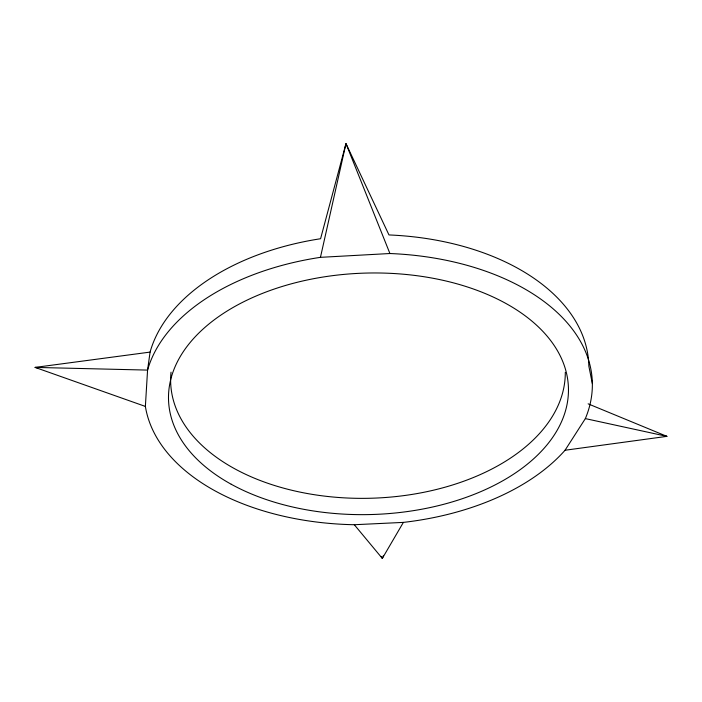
<?xml version="1.0" encoding="UTF-8"?>
<svg xmlns="http://www.w3.org/2000/svg" width="702" height="702" viewBox="0 0 702 702"><rect width="100%" height="100%" fill="white"/><g stroke="black" fill="none" stroke-linecap="round" stroke-linejoin="round"><path stroke-width="1.05" d="M588.136 403.843L666.9 436.354L565.049 450.245A224.087 135.679 -1.7 0 1 403.378 522.393L382.318 558.423L354.308 524.727A224.087 135.679 -1.7 0 1 145.375 406.423L147.569 370.094L150.079 352.097A221.086 136.899 -1.7 0 1 320.586 238.733L345.972 143.577L388.969 234.942A221.086 136.899 -1.7 0 1 588.829 366.032L592.348 383.617M145.375 406.423L35.1 367.409L147.569 370.094A224.087 135.679 -1.7 0 1 320.454 257.336L345.972 143.577L389.917 253.519A224.087 135.679 -1.7 0 1 585.354 418.603L666.9 436.354L664.715 436.293M383.485 555.414L382.318 558.423L381.247 556.546M565.049 450.245L585.354 418.603M150.079 352.097L35.1 367.409L37.25 367.822M320.454 257.336L389.917 253.519M354.308 524.727L403.378 522.393M565.294 372.35A197.385 121.858 -1.7 0 1 361.942 498.359A197.385 121.858 -1.7 0 1 171.034 372.183M231.23 484.248A200.044 120.753 -1.7 0 0 563.074 417.988A200.044 120.753 -1.7 0 0 311.126 279.177A200.044 120.753 -1.7 0 0 231.23 484.248"/></g></svg>
